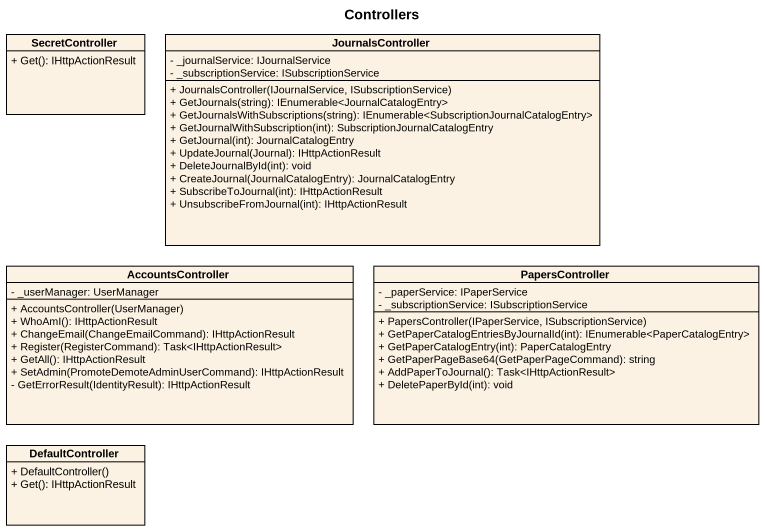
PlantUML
@startuml
title Controllers
hide circle
hide empty members
skinparam classAttributeIconSize 0
class SecretController {
  + Get(): IHttpActionResult
}
class JournalsController {
  - _journalService: IJournalService
  - _subscriptionService: ISubscriptionService
  + JournalsController(IJournalService, ISubscriptionService)
  + GetJournals(string): IEnumerable<JournalCatalogEntry>
  + GetJournalsWithSubscriptions(string): IEnumerable<SubscriptionJournalCatalogEntry>
  + GetJournalWithSubscription(int): SubscriptionJournalCatalogEntry
  + GetJournal(int): JournalCatalogEntry
  + UpdateJournal(Journal): IHttpActionResult
  + DeleteJournalById(int): void
  + CreateJournal(JournalCatalogEntry): JournalCatalogEntry
  + SubscribeToJournal(int): IHttpActionResult
  + UnsubscribeFromJournal(int): IHttpActionResult
}
class AccountsController {
  - _userManager: UserManager
  + AccountsController(UserManager)
  + WhoAmI(): IHttpActionResult
  + ChangeEmail(ChangeEmailCommand): IHttpActionResult
  + Register(RegisterCommand): Task<IHttpActionResult>
  + GetAll(): IHttpActionResult
  + SetAdmin(PromoteDemoteAdminUserCommand): IHttpActionResult
  - GetErrorResult(IdentityResult): IHttpActionResult
}
class PapersController {
  - _paperService: IPaperService
  - _subscriptionService: ISubscriptionService
  + PapersController(IPaperService, ISubscriptionService)
  + GetPaperCatalogEntriesByJournalId(int): IEnumerable<PaperCatalogEntry>
  + GetPaperCatalogEntry(int): PaperCatalogEntry
  + GetPaperPageBase64(GetPaperPageCommand): string
  + AddPaperToJournal(): Task<IHttpActionResult>
  + DeletePaperById(int): void
}
class DefaultController {
  + DefaultController()
  + Get(): IHttpActionResult
}
@enduml
